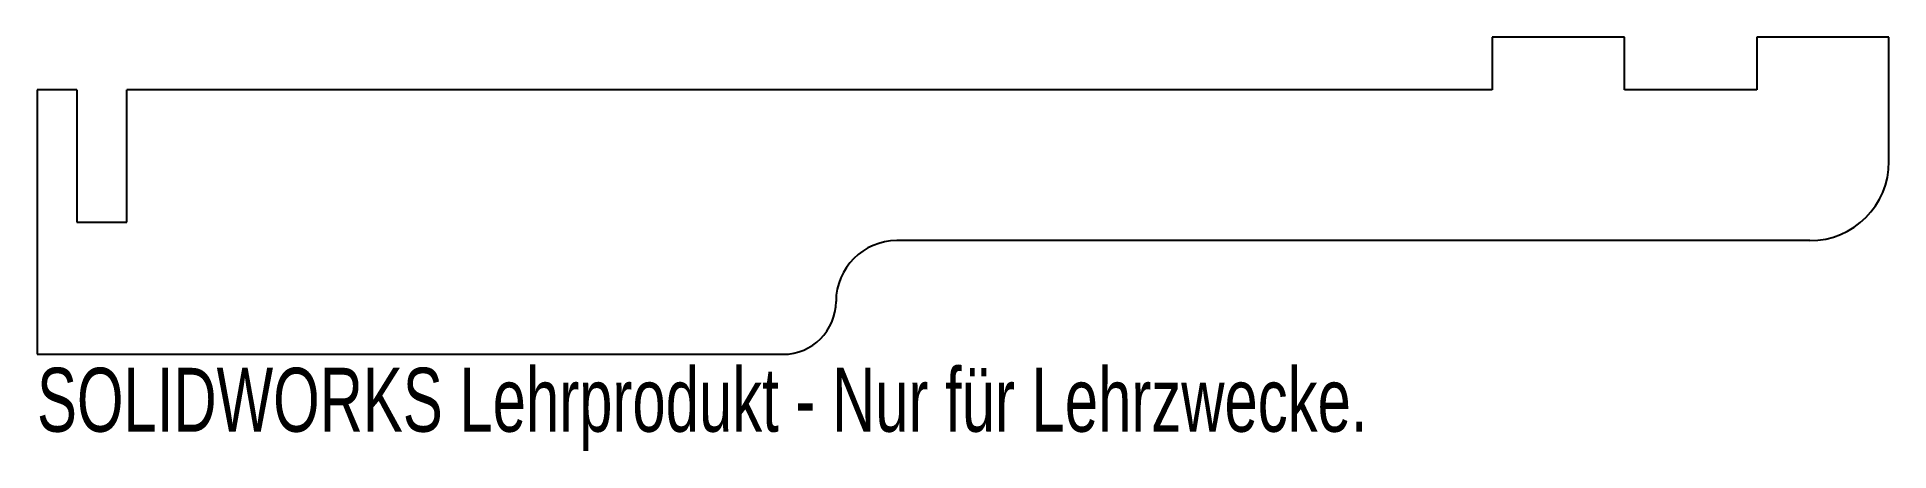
# Model space of a CAD drawing. Header units: millimetres. Extents: x 0 to 140, y -7 to 24.
import ezdxf

# ---------------------------------------------------------------- set-up
doc = ezdxf.new("R2010")
doc.units = ezdxf.units.MM
doc.styles.add('SLDTEXTSTYLE0', font='TXT', dxfattribs={"width": 0.7})

msp = doc.modelspace()

# ---------------------------------------------------------------- linework, layer by layer
at = {"color": 7, "linetype": 'Continuous', "lineweight": 25}
for p, q in [((110, 24), (110, 20)), ((120, 24), (110, 24)), ((120, 20), (120, 24)), ((130, 24), (130, 20)), ((140, 24), (130, 24)), ((140, 14.58), (140, 24)), ((0, 20), (0, 0)), ((3, 20), (0, 20)), ((3, 20), (3, 10)), ((6.8, 10), (6.8, 20)), ((110, 20), (6.8, 20)), ((130, 20), (120, 20)), ((3, 10), (6.8, 10)), ((134.02, 8.6), (65, 8.6)), ((0, 0), (56.4, 0))]:
    msp.add_line(p, q, dxfattribs=at)
for centre, radius, start, end in [((134.02, 14.58), 5.98, 270, 0), ((65, 4), 4.6, 90, 180), ((56.4, 4), 4, 270, 0)]:
    msp.add_arc(centre, radius, start, end, dxfattribs=at)

# ---------------------------------------------------------------- texts
at = {"color": 7, "linetype": 'Continuous', "insert": (0, -1.02), "char_height": 4.8336, "attachment_point": 1, "style": 'SLDTEXTSTYLE0'}
msp.add_mtext('SOLIDWORKS Lehrprodukt - Nur für Lehrzwecke.', dxfattribs=at)

doc.saveas('drawing.dxf')
